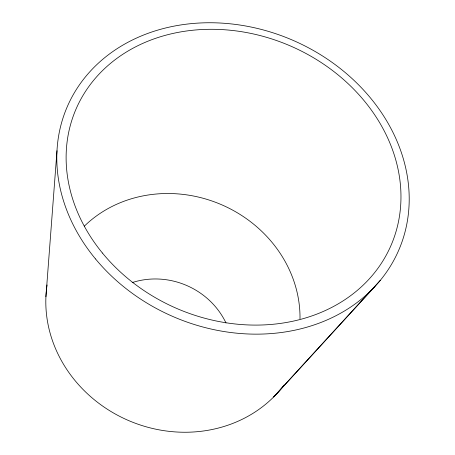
<?xml version="1.0" encoding="UTF-8"?>
<svg xmlns="http://www.w3.org/2000/svg" width="455" height="455" viewBox="0 0 455 455"><rect width="100%" height="100%" fill="white"/><g stroke="black" fill="none" stroke-linecap="round" stroke-linejoin="round"><path stroke-width="0.68" d="M45.921 296.745L56.989 150.724M380.272 280.377L273.694 396.953L374.988 286.417M284.022 385.084A131.978 120.092 23.4 0 1 129.425 420.909A131.978 120.092 23.4 0 1 47.081 284.932M84.277 226.209A125.432 114.114 23.4 0 1 221.272 204.602A125.432 114.114 23.4 0 1 300.004 318.858M132.189 282.578A74.603 69.649 23.4 0 1 225.999 322.987M95.516 258.935A180.601 150.582 23.4 0 0 397.192 253.628A180.601 150.582 23.4 0 0 206.297 22.778A180.601 150.582 23.4 0 0 95.516 258.935M102.438 253.037A171.609 143.024 23.4 0 0 389.275 249.232A171.609 143.024 23.4 0 0 208.919 29.308A171.609 143.024 23.4 0 0 102.438 253.037"/></g></svg>
